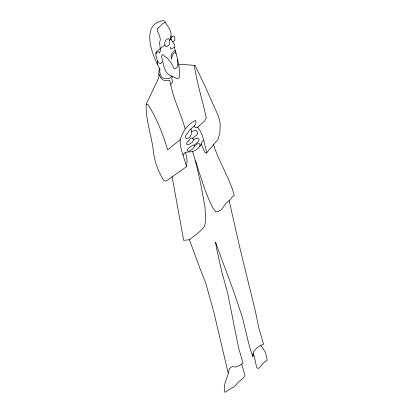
<?xml version="1.0" encoding="UTF-8"?>
<svg xmlns="http://www.w3.org/2000/svg" width="413" height="413" viewBox="0 0 413 413"><rect width="100%" height="100%" fill="white"/><g stroke="black" fill="none" stroke-linecap="round" stroke-linejoin="round"><path stroke-width="0.62" d="M177.497 59.529L177.642 65.935L177.285 67.174L175.83 68.357L174.183 68.568L171.013 62.637L166.991 57.686L164.679 56.416L162.774 54.361L161.416 56.204L164.426 68.274L166.078 71.748L168.421 74.593L176.728 78.522L177.931 78.506L179.242 77.68C180.496 67.613 177.043 57.061 174.332 47.319C175.953 43.153 170.812 41.408 170.362 37.743C173.243 31.687 167.208 26.112 164.591 21.109L162.784 20.65C139.847 24.506 152.717 56.767 159.981 69.152C159.268 72.074 160.332 74.83 161.731 77.355L163.047 78.093L167.926 78.547L169.882 78.124L171.638 76.069M159.65 68.3C157.988 71.32 159.423 74.681 158.737 77.887L146.176 104.277C145.629 120.73 152.036 136.682 153.59 153.037C154.947 162.753 158.52 171.978 163.651 180.274L165.045 181.261L167.399 180.213L186.449 166.723L187.084 161.271L186.583 156.615L185.499 152.263L190.269 151.85C195.953 151.566 201.002 146.749 202.138 141.231L203.578 140.694M253.804 355.309L252.771 356.388C252.395 349.909 258.347 346.445 263.525 344.189L258.677 327.344L255.44 311.417L239.215 245.131L229.169 200.687M190.77 129.078L191.296 129.61C192.448 133.26 190.589 138.381 186.273 138.685L185.705 138.025L185.597 136.791L186.18 134.411L187.91 132.929C189.164 128.18 197.951 125.944 195.726 120.405C187.693 123.786 182.732 131.618 180.202 139.702C179.738 149.129 184.492 157.689 186.449 166.723M193.506 139.909L192.205 142.371L188.158 144.906L186.764 144.436L186.557 143.177L190.92 137.865L192.649 138.226L193.506 139.909L195.855 138.453L197.507 138.133L198.911 139.031C199.794 141.907 195.896 143.275 194.301 145.009L194.337 146.429C193.248 148.794 191.018 150.585 188.565 151.349L187.739 150.812L187.461 149.284L188.127 148.401L193.052 145.092L193.79 145.025L194.11 145.526M252.771 356.388C246.943 340.937 245.229 324.375 239.54 308.821C232.328 286.281 223.34 264.449 215.545 242.101L216.603 248.662L221.807 271.852L227.62 292.848L238.538 347.663L243.045 363.182L239.044 365.794L235.281 367.043L232.689 366.563L230.96 367.224L229.117 369.155C228.621 376.868 222.117 384.679 224.956 392.35L230.697 388.597L234.207 386.867L237.888 382.557L243.324 377.993L244.992 375.758L241.724 364.044M183.114 155.381L183.351 154.343L185.499 152.263M199.928 146.434L199.892 144.705L199.624 143.946L199.004 143.672L197.455 143.76L194.306 146.181M172.562 76.384L171.746 78.449L172.448 81.996L170.76 84.448C173.599 99.791 181.059 113.854 185.086 128.763M155.959 53.835L156.656 52.415L158.2 51.868L158.974 51.878L159.568 52.921L160.44 50.856L159.614 42.704L160.347 39.421L159.702 36.256L157.43 31.218L157.26 28.982L163.243 23.267L165.355 22.617M169.567 40.588L169.149 39.312L168.365 38.502L165.675 40.159L164.751 42.503L164.901 44.857L165.381 46.189L166.124 46.829L167.502 46.323L169.433 44.33L169.779 43.587L169.567 40.588L170.11 39.529L171.034 38.987M201.033 143.832L204.982 152.609L206.34 153.166L218.043 139.413L219.845 133.027L220.201 123.699L218.591 116.528L204.125 84.206L195.117 65.424L181.24 64.32L178.633 64.955M162.247 62.131L160.523 63.71L158.907 62.9L157.518 61.036L155.913 55.471L156.006 52.203L164.901 44.857M194.198 125.733L195.127 127.643L197.213 127.648L204.574 121.019L206.283 118.072C202.525 100.431 197.037 83.214 194.239 65.337M180.202 139.702L167.668 149.795C162.825 134.122 156.852 118.113 147.844 104.396L146.176 104.277M172.784 41.801L174.838 40.309L174.875 38.905L173.981 36.298L173.259 35.931L171.524 37.015L171.003 38.187L171.07 39.793M172.107 176.795L183.671 240.34L189.412 239.726C194.533 235.446 200.651 231.879 204.481 226.324C206.35 220.186 205.189 213.645 205.039 207.347C201.683 188.596 198.214 169.836 192.634 151.571M174.332 47.319L170.843 49.219L170.388 47.185M191.73 131.515L194.998 130.451L195.953 130.637L197.538 132.279L197.775 133.384L196.598 135.118L192.933 137.937L193.01 138.644M197.213 127.648L197.977 127.571C203.557 134.457 204.228 144.38 206.877 152.65M176.124 53.277L174.776 52.776L174.121 52.998L172.34 55.311L171.478 59.198C170.192 56.06 171.849 52.084 174.885 50.623L175.68 51.258M260.758 345.748L261.506 346.089L265.471 352.418L267.159 359.919L266.912 360.585C263.05 362.247 261.465 366.212 258.223 368.587L256.649 367.544L254.47 357.131L253.133 353.492M195.117 160.786L196.221 162.268L198.772 171.163L204.9 189.541L209.556 201.157L212.943 208.1L215.849 211.807L217.816 211.724L221.502 209.721L225.973 203.341L230.593 199.319L232.225 197.016L234.279 195.525C229.592 177.745 219.071 162.252 213.536 144.756M159 74.18L160.833 78.134L163.533 80.23L168.029 80.778L169.671 80.323L170.76 84.448M189.412 239.726L199.887 268.3L205.715 282.993L213.789 311.903L228.11 372.81M171.266 37.604L170.977 35.936M157.518 61.036L157.678 64.459"/></g></svg>
